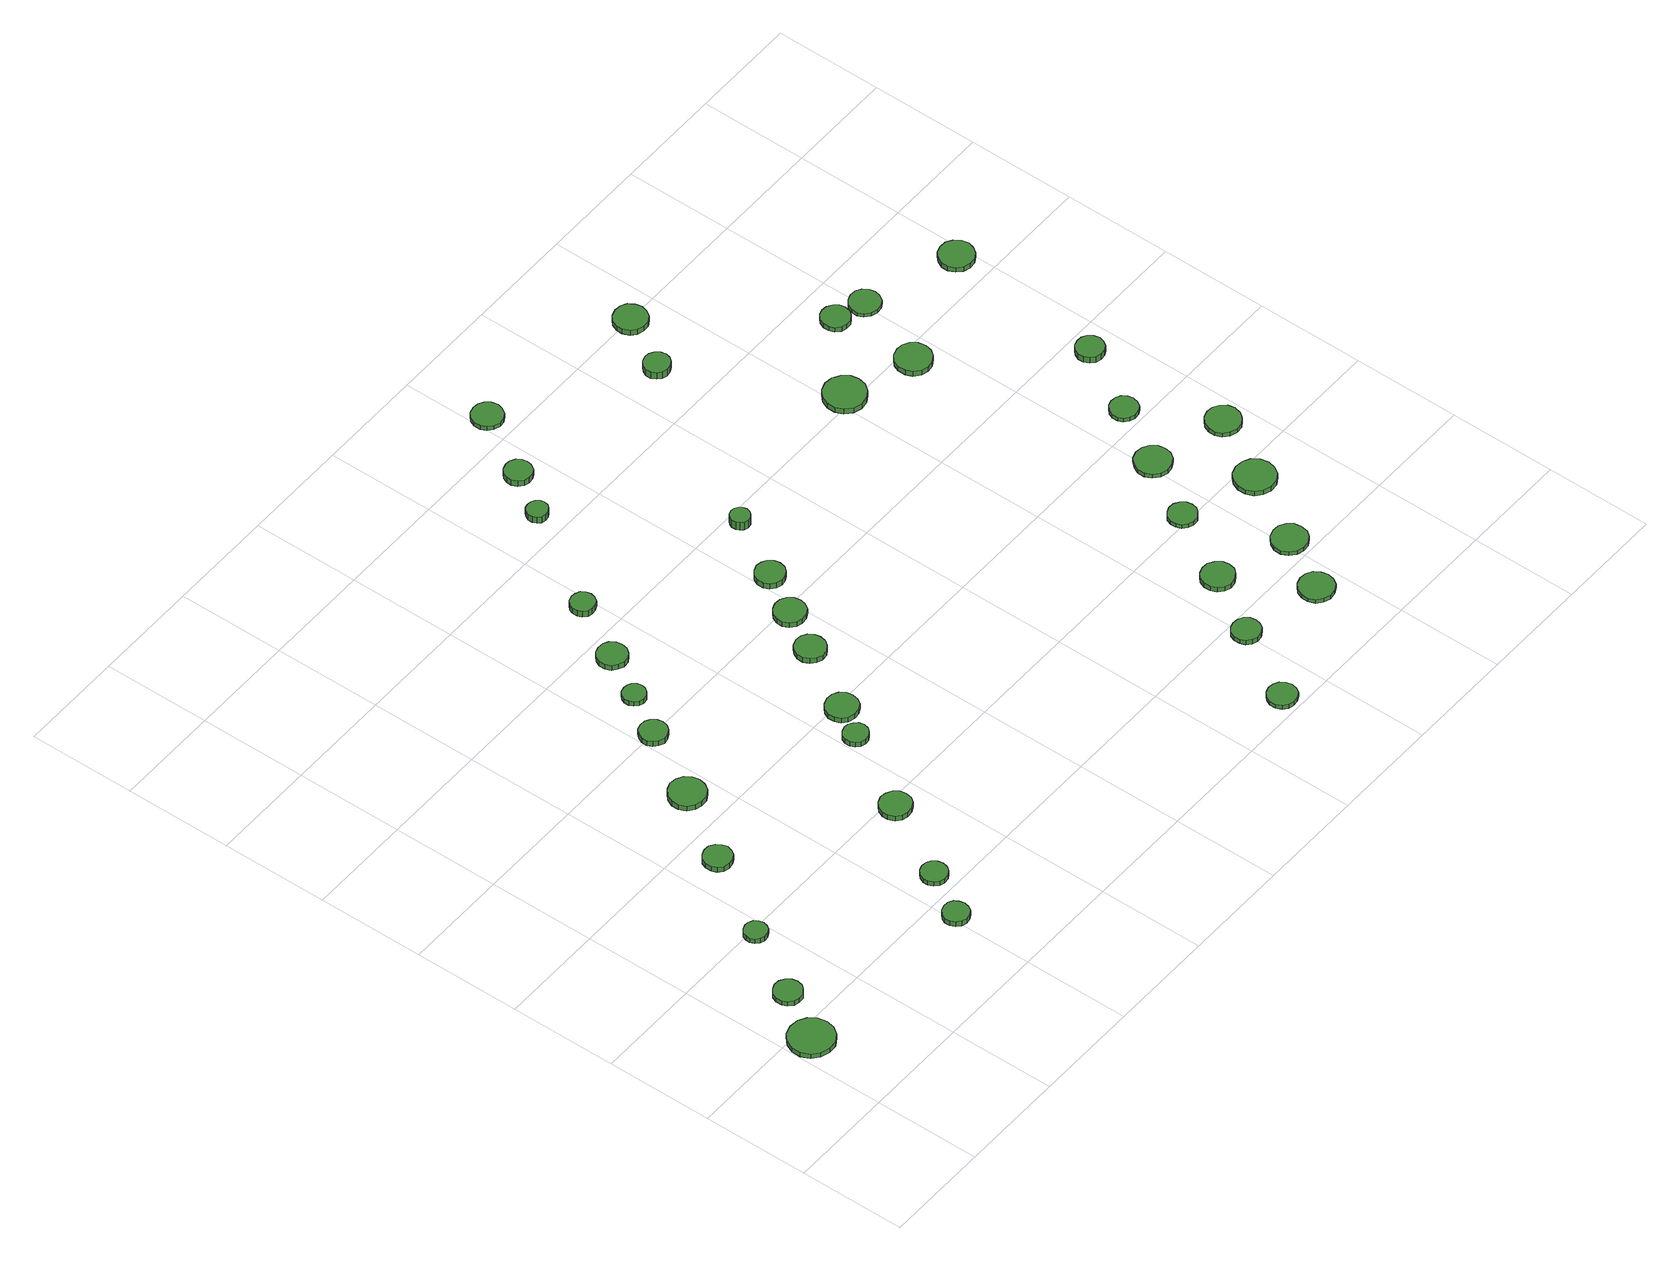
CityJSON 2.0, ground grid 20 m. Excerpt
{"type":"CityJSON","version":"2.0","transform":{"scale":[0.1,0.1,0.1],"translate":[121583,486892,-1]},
"CityObjects":{
"tree1":{"type":"SolitaryVegetationObject","attributes":{"function":"something"},"geometry":[{"type":"MultiSurface","lod":"1","boundaries":[[[0,1,2,3,4,5,6,7,8,9,10,11,12,13,14]],[[15,16,17,18,19,20,21,22,23,24,25,26,27,28,29]],[[0,29,28,1]],[[1,28,27,2]],[[2,27,26,3]],[[3,26,25,4]],[[4,25,24,5]],[[5,24,23,6]],[[6,23,22,7]],[[7,22,21,8]],[[8,21,20,9]],[[9,20,19,10]],[[10,19,18,11]],[[11,18,17,12]],[[12,17,16,13]],[[13,16,15,14]],[[14,15,29,0]]]}]},
"tree2":{"type":"SolitaryVegetationObject","attributes":{"function":"something"},"geometry":[{"type":"MultiSurface","lod":"1","boundaries":[[[30,31,32,33,34,35,36,37,38,39,40,41,42,43,44]],[[45,46,47,48,49,50,51,52,53,54,55,56,57,58,59]],[[30,59,58,31]],[[31,58,57,32]],[[32,57,56,33]],[[33,56,55,34]],[[34,55,54,35]],[[35,54,53,36]],[[36,53,52,37]],[[37,52,51,38]],[[38,51,50,39]],[[39,50,49,40]],[[40,49,48,41]],[[41,48,47,42]],[[42,47,46,43]],[[43,46,45,44]],[[44,45,59,30]]]}]},
"tree3":{"type":"SolitaryVegetationObject","attributes":{"function":"something"},"geometry":[{"type":"MultiSurface","lod":"1","boundaries":[[[60,61,62,63,64,65,66,67,68,69,70,71,72,73,74]],[[75,76,77,78,79,80,81,82,83,84,85,86,87,88,89]],[[60,89,88,61]],[[61,88,87,62]],[[62,87,86,63]],[[63,86,85,64]],[[64,85,84,65]],[[65,84,83,66]],[[66,83,82,67]],[[67,82,81,68]],[[68,81,80,69]],[[69,80,79,70]],[[70,79,78,71]],[[71,78,77,72]],[[72,77,76,73]],[[73,76,75,74]],[[74,75,89,60]]]}]},
"tree4":{"type":"SolitaryVegetationObject","attributes":{"function":"something"},"geometry":[{"type":"MultiSurface","lod":"1","boundaries":[[[90,91,92,93,94,95,96,97,98,99,100,101,102,103,104]],[[105,106,107,108,109,110,111,112,113,114,115,116,117,118,119]],[[90,119,118,91]],[[91,118,117,92]],[[92,117,116,93]],[[93,116,115,94]],[[94,115,114,95]],[[95,114,113,96]],[[96,113,112,97]],[[97,112,111,98]],[[98,111,110,99]],[[99,110,109,100]],[[100,109,108,101]],[[101,108,107,102]],[[102,107,106,103]],[[103,106,105,104]],[[104,105,119,90]]]}]},
"tree5":{"type":"SolitaryVegetationObject","attributes":{"function":"something"},"geometry":[{"type":"MultiSurface","lod":"1","boundaries":[[[120,121,122,123,124,125,126,127,128,129,130,131,132,133,134]],[[135,136,137,138,139,140,141,142,143,144,145,146,147,148,149]],[[120,149,148,121]],[[121,148,147,122]],[[122,147,146,123]],[[123,146,145,124]],[[124,145,144,125]],[[125,144,143,126]],[[126,143,142,127]],[[127,142,141,128]],[[128,141,140,129]],[[129,140,139,130]],[[130,139,138,131]],[[131,138,137,132]],[[132,137,136,133]],[[133,136,135,134]],[[134,135,149,120]]]}]},
"tree6":{"type":"SolitaryVegetationObject","attributes":{"function":"something"},"geometry":[{"type":"MultiSurface","lod":"1","boundaries":[[[150,151,152,153,154,155,156,157,158,159,160,161,162,163,164]],[[165,166,167,168,169,170,171,172,173,174,175,176,177,178,179]],[[150,179,178,151]],[[151,178,177,152]],[[152,177,176,153]],[[153,176,175,154]],[[154,175,174,155]],[[155,174,173,156]],[[156,173,172,157]],[[157,172,171,158]],[[158,171,170,159]],[[159,170,169,160]],[[160,169,168,161]],[[161,168,167,162]],[[162,167,166,163]],[[163,166,165,164]],[[164,165,179,150]]]}]},
"tree7":{"type":"SolitaryVegetationObject","attributes":{"function":"something"},"geometry":[{"type":"MultiSurface","lod":"1","boundaries":[[[180,181,182,183,184,185,186,187,188,189,190,191,192,193,194]],[[195,196,197,198,199,200,201,202,203,204,205,206,207,208,209]],[[180,209,208,181]],[[181,208,207,182]],[[182,207,206,183]],[[183,206,205,184]],[[184,205,204,185]],[[185,204,203,186]],[[186,203,202,187]],[[187,202,201,188]],[[188,201,200,189]],[[189,200,199,190]],[[190,199,198,191]],[[191,198,197,192]],[[192,197,196,193]],[[193,196,195,194]],[[194,195,209,180]]]}]},
"tree8":{"type":"SolitaryVegetationObject","attributes":{"function":"something"},"geometry":[{"type":"MultiSurface","lod":"1","boundaries":[[[210,211,212,213,214,215,216,217,218,219,220,221,222,223,224]],[[225,226,227,228,229,230,231,232,233,234,235,236,237,238,239]],[[210,239,238,211]],[[211,238,237,212]],[[212,237,236,213]],[[213,236,235,214]],[[214,235,234,215]],[[215,234,233,216]],[[216,233,232,217]],[[217,232,231,218]],[[218,231,230,219]],[[219,230,229,220]],[[220,229,228,221]],[[221,228,227,222]],[[222,227,226,223]],[[223,226,225,224]],[[224,225,239,210]]]}]},
"tree9":{"type":"SolitaryVegetationObject","attributes":{"function":"something"},"geometry":[{"type":"MultiSurface","lod":"1","boundaries":[[[240,241,242,243,244,245,246,247,248,249,250,251,252,253,254]],[[255,256,257,258,259,260,261,262,263,264,265,266,267,268,269]],[[240,269,268,241]],[[241,268,267,242]],[[242,267,266,243]],[[243,266,265,244]],[[244,265,264,245]],[[245,264,263,246]],[[246,263,262,247]],[[247,262,261,248]],[[248,261,260,249]],[[249,260,259,250]],[[250,259,258,251]],[[251,258,257,252]],[[252,257,256,253]],[[253,256,255,254]],[[254,255,269,240]]]}]},
"tree10":{"type":"SolitaryVegetationObject","attributes":{"function":"something"},"geometry":[{"type":"MultiSurface","lod":"1","boundaries":[[[270,271,272,273,274,275,276,277,278,279,280,281,282,283,284]],[[285,286,287,288,289,290,291,292,293,294,295,296,297,298,299]],[[270,299,298,271]],[[271,298,297,272]],[[272,297,296,273]],[[273,296,295,274]],[[274,295,294,275]],[[275,294,293,276]],[[276,293,292,277]],[[277,292,291,278]],[[278,291,290,279]],[[279,290,289,280]],[[280,289,288,281]],[[281,288,287,282]],[[282,287,286,283]],[[283,286,285,284]],[[284,285,299,270]]]}]},
"tree11":{"type":"SolitaryVegetationObject","attributes":{"function":"something"},"geometry":[{"type":"MultiSurface","lod":"1","boundaries":[[[300,301,302,303,304,305,306,307,308,309,310,311,312,313,314]],[[315,316,317,318,319,320,321,322,323,324,325,326,327,328,329]],[[300,329,328,301]],[[301,328,327,302]],[[302,327,326,303]],[[303,326,325,304]],[[304,325,324,305]],[[305,324,323,306]],[[306,323,322,307]],[[307,322,321,308]],[[308,321,320,309]],[[309,320,319,310]],[[310,319,318,311]],[[311,318,317,312]],[[312,317,316,313]],[[313,316,315,314]],[[314,315,329,300]]]}]},
"tree12":{"type":"SolitaryVegetationObject","attributes":{"function":"something"},"geometry":[{"type":"MultiSurface","lod":"1","boundaries":[[[330,331,332,333,334,335,336,337,338,339,340,341,342,343,344]],[[345,346,347,348,349,350,351,352,353,354,355,356,357,358,359]],[[330,359,358,331]],[[331,358,357,332]],[[332,357,356,333]],[[333,356,355,334]],[[334,355,354,335]],[[335,354,353,336]],[[336,353,352,337]],[[337,352,351,338]],[[338,351,350,339]],[[339,350,349,340]],[[340,349,348,341]],[[341,348,347,342]],[[342,347,346,343]],[[343,346,345,344]],[[344,345,359,330]]]}]},
"tree13":{"type":"SolitaryVegetationObject","attributes":{"function":"something"},"geometry":[{"type":"MultiSurface","lod":"1","boundaries":[[[360,361,362,363,364,365,366,367,368,369,370,371,372,373,374]],[[375,376,377,378,379,380,381,382,383,384,385,386,387,388,389]],[[360,389,388,361]],[[361,388,387,362]],[[362,387,386,363]],[[363,386,385,364]],[[364,385,384,365]],[[365,384,383,366]],[[366,383,382,367]],[[367,382,381,368]],[[368,381,380,369]],[[369,380,379,370]],[[370,379,378,371]],[[371,378,377,372]],[[372,377,376,373]],[[373,376,375,374]],[[374,375,389,360]]]}]},
"tree14":{"type":"SolitaryVegetationObject","attributes":{"function":"something"},"geometry":[{"type":"MultiSurface","lod":"1","boundaries":[[[390,391,392,393,394,395,396,397,398,399,400,401,402,403,404]],[[405,406,407,408,409,410,411,412,413,414,415,416,417,418,419]],[[390,419,418,391]],[[391,418,417,392]],[[392,417,416,393]],[[393,416,415,394]],[[394,415,414,395]],[[395,414,413,396]],[[396,413,412,397]],[[397,412,411,398]],[[398,411,410,399]],[[399,410,409,400]],[[400,409,408,401]],[[401,408,407,402]],[[402,407,406,403]],[[403,406,405,404]],[[404,405,419,390]]]}]},
"tree15":{"type":"SolitaryVegetationObject","attributes":{"function":"something"},"geometry":[{"type":"MultiSurface","lod":"1","boundaries":[[[420,421,422,423,424,425,426,427,428,429,430,431,432,433,434]],[[435,436,437,438,439,440,441,442,443,444,445,446,447,448,449]],[[420,449,448,421]],[[421,448,447,422]],[[422,447,446,423]],[[423,446,445,424]],[[424,445,444,425]],[[425,444,443,426]],[[426,443,442,427]],[[427,442,441,428]],[[428,441,440,429]],[[429,440,439,430]],[[430,439,438,431]],[[431,438,437,432]],[[432,437,436,433]],[[433,436,435,434]],[[434,435,449,420]]]}]},
"tree16":{"type":"SolitaryVegetationObject","attributes":{"function":"something"},"geometry":[{"type":"MultiSurface","lod":"1","boundaries":[[[450,451,452,453,454,455,456,457,458,459,460,461,462,463,464]],[[465,466,467,468,469,470,471,472,473,474,475,476,477,478,479]],[[450,479,478,451]],[[451,478,477,452]],[[452,477,476,453]],[[453,476,475,454]],[[454,475,474,455]],[[455,474,473,456]],[[456,473,472,457]],[[457,472,471,458]],[[458,471,470,459]],[[459,470,469,460]],[[460,469,468,461]],[[461,468,467,462]],[[462,467,466,463]],[[463,466,465,464]],[[464,465,479,450]]]}]},
"tree17":{"type":"SolitaryVegetationObject","attributes":{"function":"something"},"geometry":[{"type":"MultiSurface","lod":"1","boundaries":[[[480,481,482,483,484,485,486,487,488,489,490,491,492,493,494]],[[495,496,497,498,499,500,501,502,503,504,505,506,507,508,509]],[[480,509,508,481]],[[481,508,507,482]],[[482,507,506,483]],[[483,506,505,484]],[[484,505,504,485]],[[485,504,503,486]],[[486,503,502,487]],[[487,502,501,488]],[[488,501,500,489]],[[489,500,499,490]],[[490,499,498,491]],[[491,498,497,492]],[[492,497,496,493]],[[493,496,495,494]],[[494,495,509,480]]]}]},
"tree18":{"type":"SolitaryVegetationObject","attributes":{"function":"something"},"geometry":[{"type":"MultiSurface","lod":"1","boundaries":[[[510,511,512,513,514,515,516,517,518,519,520,521,522,523,524]],[[525,526,527,528,529,530,531,532,533,534,535,536,537,538,539]],[[510,539,538,511]],[[511,538,537,512]],[[512,537,536,513]],[[513,536,535,514]],[[514,535,534,515]],[[515,534,533,516]],[[516,533,532,517]],[[517,532,531,518]],[[518,531,530,519]],[[519,530,529,520]],[[520,529,528,521]],[[521,528,527,522]],[[522,527,526,523]],[[523,526,525,524]],[[524,525,539,510]]]}]},
"tree19":{"type":"SolitaryVegetationObject","attributes":{"function":"something"},"geometry":[{"type":"MultiSurface","lod":"1","boundaries":[[[540,541,542,543,544,545,546,547,548,549,550,551,552,553,554]],[[555,556,557,558,559,560,561,562,563,564,565,566,567,568,569]],[[540,569,568,541]],[[541,568,567,542]],[[542,567,566,543]],[[543,566,565,544]],[[544,565,564,545]],[[545,564,563,546]],[[546,563,562,547]],[[547,562,561,548]],[[548,561,560,549]],[[549,560,559,550]],[[550,559,558,551]],[[551,558,557,552]],[[552,557,556,553]],[[553,556,555,554]],[[554,555,569,540]]]}]},
"tree20":{"type":"SolitaryVegetationObject","attributes":{"function":"something"},"geometry":[{"type":"MultiSurface","lod":"1","boundaries":[[[570,571,572,573,574,575,576,577,578,579,580,581,582,583,584]],[[585,586,587,588,589,590,591,592,593,594,595,596,597,598,599]],[[570,599,598,571]],[[571,598,597,572]],[[572,597,596,573]],[[573,596,595,574]],[[574,595,594,575]],[[575,594,593,576]],[[576,593,592,577]],[[577,592,591,578]],[[578,591,590,579]],[[579,590,589,580]],[[580,589,588,581]],[[581,588,587,582]],[[582,587,586,583]],[[583,586,585,584]],[[584,585,599,570]]]}]},
"tree21":{"type":"SolitaryVegetationObject","attributes":{"function":"something"},"geometry":[{"type":"MultiSurface","lod":"1","boundaries":[[[600,601,602,603,604,605,606,607,608,609,610,611,612,613,614]],[[615,616,617,618,619,620,621,622,623,624,625,626,627,628,629]],[[600,629,628,601]],[[601,628,627,602]],[[602,627,626,603]],[[603,626,625,604]],[[604,625,624,605]],[[605,624,623,606]],[[606,623,622,607]],[[607,622,621,608]],[[608,621,620,609]],[[609,620,619,610]],[[610,619,618,611]],[[611,618,617,612]],[[612,617,616,613]],[[613,616,615,614]],[[614,615,629,600]]]}]},
"tree22":{"type":"SolitaryVegetationObject","attributes":{"function":"something"},"geometry":[{"type":"MultiSurface","lod":"1","boundaries":[[[630,631,632,633,634,635,636,637,638,639,640,641,642,643,644]],[[645,646,647,648,649,650,651,652,653,654,655,656,657,658,659]],[[630,659,658,631]],[[631,658,657,632]],[[632,657,656,633]],[[633,656,655,634]],[[634,655,654,635]],[[635,654,653,636]],[[636,653,652,637]],[[637,652,651,638]],[[638,651,650,639]],[[639,650,649,640]],[[640,649,648,641]],[[641,648,647,642]],[[642,647,646,643]],[[643,646,645,644]],[[644,645,659,630]]]}]},
"tree23":{"type":"SolitaryVegetationObject","attributes":{"function":"something"},"geometry":[{"type":"MultiSurface","lod":"1","boundaries":[[[660,661,662,663,664,665,666,667,668,669,670,671,672,673,674]],[[675,676,677,678,679,680,681,682,683,684,685,686,687,688,689]],[[660,689,688,661]],[[661,688,687,662]],[[662,687,686,663]],[[663,686,685,664]],[[664,685,684,665]],[[665,684,683,666]],[[666,683,682,667]],[[667,682,681,668]],[[668,681,680,669]],[[669,680,679,670]],[[670,679,678,671]],[[671,678,677,672]],[[672,677,676,673]],[[673,676,675,674]],[[674,675,689,660]]]}]},
"tree24":{"type":"SolitaryVegetationObject","attributes":{"function":"something"},"geometry":[{"type":"MultiSurface","lod":"1","boundaries":[[[690,691,692,693,694,695,696,697,698,699,700,701,702,703,704]],[[705,706,707,708,709,710,711,712,713,714,715,716,717,718,719]],[[690,719,718,691]],[[691,718,717,692]],[[692,717,716,693]],[[693,716,715,694]],[[694,715,714,695]],[[695,714,713,696]],[[696,713,712,697]],[[697,712,711,698]],[[698,711,710,699]],[[699,710,709,700]],[[700,709,708,701]],[[701,708,707,702]],[[702,707,706,703]],[[703,706,705,704]],[[704,705,719,690]]]}]},
"tree25":{"type":"SolitaryVegetationObject","attributes":{"function":"something"},"geometry":[{"type":"MultiSurface","lod":"1","boundaries":[[[720,721,722,723,724,725,726,727,728,729,730,731,732,733,734]],[[735,736,737,738,739,740,741,742,743,744,745,746,747,748,749]],[[720,749,748,721]],[[721,748,747,722]],[[722,747,746,723]],[[723,746,745,724]],[[724,745,744,725]],[[725,744,743,726]],[[726,743,742,727]],[[727,742,741,728]],[[728,741,740,729]],[[729,740,739,730]],[[730,739,738,731]],[[731,738,737,732]],[[732,737,736,733]],[[733,736,735,734]],[[734,735,749,720]]]}]},
"tree26":{"type":"SolitaryVegetationObject","attributes":{"function":"something"},"geometry":[{"type":"MultiSurface","lod":"1","boundaries":[[[750,751,752,753,754,755,756,757,758,759,760,761,762,763,764]],[[765,766,767,768,769,770,771,772,773,774,775,776,777,778,779]],[[750,779,778,751]],[[751,778,777,752]],[[752,777,776,753]],[[753,776,775,754]],[[754,775,774,755]],[[755,774,773,756]],[[756,773,772,757]],[[757,772,771,758]],[[758,771,770,759]],[[759,770,769,760]],[[760,769,768,761]],[[761,768,767,762]],[[762,767,766,763]],[[763,766,765,764]],[[764,765,779,750]]]}]},
"tree27":{"type":"SolitaryVegetationObject","attributes":{"function":"something"},"geometry":[{"type":"MultiSurface","lod":"1","boundaries":[[[780,781,782,783,784,785,786,787,788,789,790,791,792,793,794]],[[795,796,797,798,799,800,801,802,803,804,805,806,807,808,809]],[[780,809,808,781]],[[781,808,807,782]],[[782,807,806,783]],[[783,806,805,784]],[[784,805,804,785]],[[785,804,803,786]],[[786,803,802,787]],[[787,802,801,788]],[[788,801,800,789]],[[789,800,799,790]],[[790,799,798,791]],[[791,798,797,792]],[[792,797,796,793]],[[793,796,795,794]],[[794,795,809,780]]]}]},
"tree28":{"type":"SolitaryVegetationObject","attributes":{"function":"something"},"geometry":[{"type":"MultiSurface","lod":"1","boundaries":[[[810,811,812,813,814,815,816,817,818,819,820,821,822,823,824]],[[825,826,827,828,829,830,831,832,833,834,835,836,837,838,839]],[[810,839,838,811]],[[811,838,837,812]],[[812,837,836,813]],[[813,836,835,814]],[[814,835,834,815]],[[815,834,833,816]],[[816,833,832,817]],[[817,832,831,818]],[[818,831,830,819]],[[819,830,829,820]],[[820,829,828,821]],[[821,828,827,822]],[[822,827,826,823]],[[823,826,825,824]],[[824,825,839,810]]]}]},
"tree29":{"type":"SolitaryVegetationObject","attributes":{"function":"something"},"geometry":[{"type":"MultiSurface","lod":"1","boundaries":[[[840,841,842,843,844,845,846,847,848,849,850,851,852,853,854]],[[855,856,857,858,859,860,861,862,863,864,865,866,867,868,869]],[[840,869,868,841]],[[841,868,867,842]],[[842,867,866,843]],[[843,866,865,844]],[[844,865,864,845]],[[845,864,863,846]],[[846,863,862,847]],[[847,862,861,848]],[[848,861,860,849]],[[849,860,859,850]],[[850,859,858,851]],[[851,858,857,852]],[[852,857,856,853]],[[853,856,855,854]],[[854,855,869,840]]]}]},
"tree30":{"type":"SolitaryVegetationObject","attributes":{"function":"something"},"geometry":[{"type":"MultiSurface","lod":"1","boundaries":[[[870,871,872,873,874,875,876,877,878,879,880,881,882,883,884]],[[885,886,887,888,889,890,891,892,893,894,895,896,897,898,899]],[[870,899,898,871]],[[871,898,897,872]],[[872,897,896,873]],[[873,896,895,874]],[[874,895,894,875]],[[875,894,893,876]],[[876,893,892,877]],[[877,892,891,878]],[[878,891,890,879]],[[879,890,889,880]],[[880,889,888,881]],[[881,888,887,882]],[[882,887,886,883]],[[883,886,885,884]],[[884,885,899,870]]]}]},
"tree31":{"type":"SolitaryVegetationObject","attributes":{"function":"something"},"geometry":[{"type":"MultiSurface","lod":"1","boundaries":[[[900,901,902,903,904,905,906,907,908,909,910,911,912,913,914]],[[915,916,917,918,919,920,921,922,923,924,925,926,927,928,929]],[[900,929,928,901]],[[901,928,927,902]],[[902,927,926,903]],[[903,926,925,904]],[[904,925,924,905]],[[905,924,923,906]],[[906,923,922,907]],[[907,922,921,908]],[[908,921,920,909]],[[909,920,919,910]],[[910,919,918,911]],[[911,918,917,912]],[[912,917,916,913]],[[913,916,915,914]],[[914,915,929,900]]]}]},
"tree32":{"type":"SolitaryVegetationObject","attributes":{"function":"something"},"geometry":[{"type":"MultiSurface","lod":"1","boundaries":[[[930,931,932,933,934,935,936,937,938,939,940,941,942,943,944]],[[945,946,947,948,949,950,951,952,953,954,955,956,957,958,959]],[[930,959,958,931]],[[931,958,957,932]],[[932,957,956,933]],[[933,956,955,934]],[[934,955,954,935]],[[935,954,953,936]],[[936,953,952,937]],[[937,952,951,938]],[[938,951,950,939]],[[939,950,949,940]],[[940,949,948,941]],[[941,948,947,942]],[[942,947,946,943]],[[943,946,945,944]],[[944,945,959,930]]]}]},
"tree33":{"type":"SolitaryVegetationObject","attributes":{"function":"something"},"geometry":[{"type":"MultiSurface","lod":"1","boundaries":[[[960,961,962,963,964,965,966,967,968,969,970,971,972,973,974]],[[975,976,977,978,979,980,981,982,983,984,985,986,987,988,989]],[[960,989,988,961]],[[961,988,987,962]],[[962,987,986,963]],[[963,986,985,964]],[[964,985,984,965]],[[965,984,983,966]],[[966,983,982,967]],[[967,982,981,968]],[[968,981,980,969]],[[969,980,979,970]],[[970,979,978,971]],[[971,978,977,972]],[[972,977,976,973]],[[973,976,975,974]],[[974,975,989,960]]]}]},
"tree34":{"type":"SolitaryVegetationObject","attributes":{"function":"something"},"geometry":[{"type":"MultiSurface","lod":"1","boundaries":[[[990,991,992,993,994,995,996,997,998,999,1000,1001,1002,1003,1004]],[[1005,1006,1007,1008,1009,1010,1011,1012,1013,1014,1015,1016,1017,1018,1019]],[[990,1019,1018,991]],[[991,1018,1017,992]],[[992,1017,1016,993]],[[993,1016,1015,994]],[[994,1015,1014,995]],[[995,1014,1013,996]],[[996,1013,1012,997]],[[997,1012,1011,998]],[[998,1011,1010,999]],[[999,1010,1009,1000]],[[1000,1009,1008,1001]],[[1001,1008,1007,1002]],[[1002,1007,1006,1003]],[[1003,1006,1005,1004]],[[1004,1005,1019,990]]]}]},
"tree35":{"type":"SolitaryVegetationObject","attributes":{"function":"something"},"geometry":[{"type":"MultiSurface","lod":"1","boundaries":[[[1020,1021,1022,1023,1024,1025,1026,1027,1028,1029,1030,1031,1032,1033,1034]],[[1035,1036,1037,1038,1039,1040,1041,1042,1043,1044,1045,1046,1047,1048,1049]],[[1020,1049,1048,1021]],[[1021,1048,1047,1022]],[[1022,1047,1046,1023]],[[1023,1046,1045,1024]],[[1024,1045,1044,1025]],[[1025,1044,1043,1026]],[[1026,1043,1042,1027]],[[1027,1042,1041,1028]],[[1028,1041,1040,1029]],[[1029,1040,1039,1030]],[[1030,1039,1038,1031]],[[1031,1038,1037,1032]],[[1032,1037,1036,1033]],[[1033,1036,1035,1034]],[[1034,1035,1049,1020]]]}]},
"tree36":{"type":"SolitaryVegetationObject","attributes":{"function":"something"},"geometry":[{"type":"MultiSurface","lod":"1","boundaries":[[[1050,1051,1052,1053,1054,1055,1056,1057,1058,1059,1060,1061,1062,1063,1064]],[[1065,1066,1067,1068,1069,1070,1071,1072,1073,1074,1075,1076,1077,1078,1079]],[[1050,1079,1078,1051]],[[1051,1078,1077,1052]],[[1052,1077,1076,1053]],[[1053,1076,1075,1054]],[[1054,1075,1074,1055]],[[1055,1074,1073,1056]],[[1056,1073,1072,1057]],[[1057,1072,1071,1058]],[[1058,1071,1070,1059]],[[1059,1070,1069,1060]],[[1060,1069,1068,1061]],[[1061,1068,1067,1062]],[[1062,1067,1066,1063]],[[1063,1066,1065,1064]],[[1064,1065,1079,1050]]]}]},
"tree37":{"type":"SolitaryVegetationObject","attributes":{"function":"something"},"geometry":[{"type":"MultiSurface","lod":"1","boundaries":[[[1080,1081,1082,1083,1084,1085,1086,1087,1088,1089,1090,1091,1092,1093,1094]],[[1095,1096,1097,1098,1099,1100,1101,1102,1103,1104,1105,1106,1107,1108,1109]],[[1080,1109,1108,1081]],[[1081,1108,1107,1082]],[[1082,1107,1106,1083]],[[1083,1106,1105,1084]],[[1084,1105,1104,1085]],[[1085,1104,1103,1086]],[[1086,1103,1102,1087]],[[1087,1102,1101,1088]],[[1088,1101,1100,1089]],[[1089,1100,1099,1090]],[[1090,1099,1098,1091]],[[1091,1098,1097,1092]],[[1092,1097,1096,1093]],[[1093,1096,1095,1094]],[[1094,1095,1109,1080]]]}]},
"tree38":{"type":"SolitaryVegetationObject","attributes":{"function":"something"},"geometry":[{"type":"MultiSurface","lod":"1","boundaries":[[[1110,1111,1112,1113,1114,1115,1116,1117,1118,1119,1120,1121,1122,1123,1124]],[[1125,1126,1127,1128,1129,1130,1131,1132,1133,1134,1135,1136,1137,1138,1139]],[[1110,1139,1138,1111]],[[1111,1138,1137,1112]],[[1112,1137,1136,1113]],[[1113,1136,1135,1114]],[[1114,1135,1134,1115]],[[1115,1134,1133,1116]],[[1116,1133,1132,1117]],[[1117,1132,1131,1118]],[[1118,1131,1130,1119]],[[1119,1130,1129,1120]],[[1120,1129,1128,1121]],[[1121,1128,1127,1122]],[[1122,1127,1126,1123]],[[1123,1126,1125,1124]],[[1124,1125,1139,1110]]]}]},
"tree39":{"type":"SolitaryVegetationObject","attributes":{"function":"something"},"geometry":[{"type":"MultiSurface","lod":"1","boundaries":[[[1140,1141,1142,1143,1144,1145,1146,1147,1148,1149,1150,1151,1152,1153,1154]],[[1155,1156,1157,1158,1159,1160,1161,1162,1163,1164,1165,1166,1167,1168,1169]],[[1140,1169,1168,1141]],[[1141,1168,1167,1142]],[[1142,1167,1166,1143]],[[1143,1166,1165,1144]],[[1144,1165,1164,1145]],[[1145,1164,1163,1146]],[[1146,1163,1162,1147]],[[1147,1162,1161,1148]],[[1148,1161,1160,1149]],[[1149,1160,1159,1150]],[[1150,1159,1158,1151]],[[1151,1158,1157,1152]],[[1152,1157,1156,1153]],[[1153,1156,1155,1154]],[[1154,1155,1169,1140]]]}]}
},
"vertices":[
[85,173,16],[82,190,16],[72,203,16],[57,212,16],[40,214,16],[23,209,16],[10,197,16],[3,181,16],[3,164,16],[10,148,16],[23,137,16],[40,132,16],[57,133,16],[72,142,16],[82,156,16],[82,156,6],[72,142,6],[57,133,6],[40,132,6],[23,137,6],[10,148,6],[3,164,6],[3,181,6],[10,197,6],[23,209,6],[40,214,6],[57,212,6],[72,203,6],[82,190,6],[85,173,6],
[127,266,16],[125,276,16],[118,285,16],[109,291,16],[98,292,16],[88,288,16],[80,281,16],[76,271,16],[76,260,16],[80,251,16],[88,243,16],[98,240,16],[109,241,16],[118,247,16],[125,255,16],[125,255,6],[118,247,6],[109,241,6],[98,240,6],[88,243,6],[80,251,6],[76,260,6],[76,271,6],[80,281,6],[88,288,6],[98,292,6],[109,291,6],[118,285,6],[125,276,6],[127,266,6],
[197,391,16],[195,400,16],[190,407,16],[182,411,16],[173,412,16],[165,409,16],[158,403,16],[155,395,16],[155,387,16],[158,379,16],[165,373,16],[173,370,16],[182,371,16],[190,375,16],[195,382,16],[195,382,6],[190,375,6],[182,371,6],[173,370,6],[165,373,6],[158,379,6],[155,387,6],[155,395,6],[158,403,6],[165,409,6],[173,412,6],[182,411,6],[190,407,6],[195,400,6],[197,391,6],
[295,542,17],[292,552,17],[286,561,17],[277,567,17],[266,568,17],[255,564,17],[247,557,17],[243,547,17],[243,536,17],[247,526,17],[255,519,17],[266,516,17],[277,517,17],[286,522,17],[292,531,17],[292,531,6],[286,522,6],[277,517,6],[266,516,6],[255,519,6],[247,526,6],[243,536,6],[243,547,6],[247,557,6],[255,564,6],[266,568,6],[277,567,6],[286,561,6],[292,552,6],[295,542,6],
[433,156,17],[431,166,17],[426,174,17],[417,179,17],[407,180,17],[398,177,17],[390,170,17],[386,161,17],[386,151,17],[390,142,17],[398,135,17],[407,132,17],[417,133,17],[426,138,17],[431,146,17],[431,146,6],[426,138,6],[417,133,6],[407,132,6],[398,135,6],[390,142,6],[386,151,6],[386,161,6],[390,170,6],[398,177,6],[407,180,6],[417,179,6],[426,174,6],[431,166,6],[433,156,6],
[483,240,16],[481,250,16],[475,258,16],[467,263,16],[457,264,16],[447,261,16],[440,254,16],[436,245,16],[436,235,16],[440,226,16],[447,219,16],[457,216,16],[467,217,16],[475,222,16],[481,230,16],[481,230,6],[475,222,6],[467,217,6],[457,216,6],[447,219,6],[440,226,6],[436,235,6],[436,245,6],[440,254,6],[447,261,6],[457,264,6],[467,263,6],[475,258,6],[481,250,6],[483,240,6],
[386,670,17],[383,684,17],[375,695,17],[363,702,17],[349,704,17],[336,699,17],[325,690,17],[319,677,17],[319,663,17],[325,650,17],[336,641,17],[349,637,17],[363,638,17],[375,645,17],[383,657,17],[383,657,6],[375,645,6],[363,638,6],[349,637,6],[336,641,6],[325,650,6],[319,663,6],[319,677,6],[325,690,6],[336,699,6],[349,704,6],[363,702,6],[375,695,6],[383,684,6],[386,670,6],
[569,383,17],[567,395,17],[560,404,17],[549,410,17],[537,412,17],[526,408,17],[517,400,17],[512,389,17],[512,377,17],[517,366,17],[526,358,17],[537,355,17],[549,356,17],[560,362,17],[567,371,17],[567,371,6],[560,362,6],[549,356,6],[537,355,6],[526,358,6],[517,366,6],[512,377,6],[512,389,6],[517,400,6],[526,408,6],[537,412,6],[549,410,6],[560,404,6],[567,395,6],[569,383,6],
[452,798,17],[449,808,17],[443,817,17],[434,822,17],[423,823,17],[413,820,17],[406,813,17],[401,803,17],[401,792,17],[406,783,17],[413,776,17],[423,772,17],[434,774,17],[443,779,17],[449,787,17],[449,787,6],[443,779,6],[434,774,6],[423,772,6],[413,776,6],[406,783,6],[401,792,6],[401,803,6],[406,813,6],[413,820,6],[423,823,6],[434,822,6],[443,817,6],[449,808,6],[452,798,6],
[496,875,16],[494,884,16],[489,891,16],[482,895,16],[473,896,16],[464,894,16],[458,888,16],[454,880,16],[454,871,16],[458,863,16],[464,857,16],[473,854,16],[482,855,16],[489,860,16],[494,867,16],[494,867,6],[489,860,6],[482,855,6],[473,854,6],[464,857,6],[458,863,6],[454,871,6],[454,880,6],[458,888,6],[464,894,6],[473,896,6],[482,895,6],[489,891,6],[494,884,6],[496,875,6],
[649,533,17],[647,542,17],[641,549,17],[633,554,17],[624,555,17],[615,552,17],[608,546,17],[604,537,17],[604,528,17],[608,519,17],[615,513,17],[624,510,17],[633,511,17],[641,516,17],[647,523,17],[647,523,6],[641,516,6],[633,511,6],[624,510,6],[615,513,6],[608,519,6],[604,528,6],[604,537,6],[608,546,6],[615,552,6],[624,555,6],[633,554,6],[641,549,6],[647,542,6],[649,533,6],
[548,957,17],[546,968,17],[539,978,17],[530,983,17],[518,984,17],[508,981,17],[499,973,17],[494,963,17],[494,952,17],[499,941,17],[508,934,17],[518,930,17],[530,931,17],[539,937,17],[546,946,17],[546,946,6],[539,937,6],[530,931,6],[518,930,6],[508,934,6],[499,941,6],[494,952,6],[494,963,6],[499,973,6],[508,981,6],[518,984,6],[530,983,6],[539,978,6],[546,968,6],[548,957,6],
[690,588,17],[688,600,17],[681,610,17],[670,616,17],[658,617,17],[646,613,17],[637,605,17],[632,594,17],[632,582,17],[637,571,17],[646,563,17],[658,559,17],[670,560,17],[681,566,17],[688,576,17],[688,576,6],[681,566,6],[670,560,6],[658,559,6],[646,563,6],[637,571,6],[632,582,6],[632,594,6],[637,605,6],[646,613,6],[658,617,6],[670,616,6],[681,610,6],[688,600,6],[690,588,6],
[605,1066,19],[603,1075,19],[598,1083,19],[589,1087,19],[580,1088,19],[571,1085,19],[564,1079,19],[561,1071,19],[561,1061,19],[564,1053,19],[571,1046,19],[580,1044,19],[589,1045,19],[598,1049,19],[603,1057,19],[603,1057,6],[598,1049,6],[589,1045,6],[580,1044,6],[571,1046,6],[564,1053,6],[561,1061,6],[561,1071,6],[564,1079,6],[571,1085,6],[580,1088,6],[589,1087,6],[598,1083,6],[603,1075,6],[605,1066,6],
[761,710,17],[759,721,17],[752,731,17],[742,737,17],[730,738,17],[719,734,17],[711,726,17],[706,716,17],[706,704,17],[711,694,17],[719,686,17],[730,682,17],[742,683,17],[752,689,17],[759,699,17],[759,699,6],[752,689,6],[742,683,6],[730,682,6],[719,686,6],[711,694,6],[706,704,6],[706,716,6],[711,726,6],[719,734,6],[730,738,6],[742,737,6],[752,731,6],[759,721,6],[761,710,6],
[806,786,17],[804,798,17],[797,808,17],[786,814,17],[774,815,17],[763,811,17],[754,803,17],[749,792,17],[749,780,17],[754,770,17],[763,761,17],[774,758,17],[786,759,17],[797,765,17],[804,775,17],[804,775,6],[797,765,6],[786,759,6],[774,758,6],[763,761,6],[754,770,6],[749,780,6],[749,792,6],[754,803,6],[763,811,6],[774,815,6],[786,814,6],[797,808,6],[804,798,6],[806,786,6],
[720,1252,20],[719,1260,20],[714,1266,20],[707,1270,20],[699,1271,20],[691,1269,20],[685,1263,20],[682,1256,20],[682,1248,20],[685,1241,20],[691,1235,20],[699,1233,20],[707,1234,20],[714,1238,20],[719,1244,20],[719,1244,6],[714,1238,6],[707,1234,6],[699,1233,6],[691,1235,6],[685,1241,6],[682,1248,6],[682,1256,6],[685,1263,6],[691,1269,6],[699,1271,6],[707,1270,6],[714,1266,6],[719,1260,6],[720,1252,6],
[851,864,18],[849,875,18],[842,884,18],[833,889,18],[822,891,18],[811,887,18],[803,880,18],[798,870,18],[798,858,18],[803,848,18],[811,841,18],[822,837,18],[833,839,18],[842,844,18],[849,853,18],[849,853,6],[842,844,6],[833,839,6],[822,837,6],[811,841,6],[803,848,6],[798,858,6],[798,870,6],[803,880,6],[811,887,6],[822,891,6],[833,889,6],[842,884,6],[849,875,6],[851,864,6],
[1152,33,16],[1149,44,16],[1143,53,16],[1133,58,16],[1122,60,16],[1112,56,16],[1104,49,16],[1099,39,16],[1099,28,16],[1104,17,16],[1112,10,16],[1122,7,16],[1133,8,16],[1143,13,16],[1149,22,16],[1149,22,7],[1143,13,7],[1133,8,7],[1122,7,7],[1112,10,7],[1104,17,7],[1099,28,7],[1099,39,7],[1104,49,7],[1112,56,7],[1122,60,7],[1133,58,7],[1143,53,7],[1149,44,7],[1152,33,7],
[776,1331,19],[774,1341,19],[768,1349,19],[759,1354,19],[749,1355,19],[739,1352,19],[731,1345,19],[727,1336,19],[727,1326,19],[731,1316,19],[739,1309,19],[749,1306,19],[759,1307,19],[768,1312,19],[774,1321,19],[774,1321,6],[768,1312,6],[759,1307,6],[749,1306,6],[739,1309,6],[731,1316,6],[727,1326,6],[727,1336,6],[731,1345,6],[739,1352,6],[749,1355,6],[759,1354,6],[768,1349,6],[774,1341,6],[776,1331,6],
[909,978,24],[907,985,24],[903,991,24],[897,995,24],[889,996,24],[882,994,24],[877,989,24],[874,982,24],[874,974,24],[877,968,24],[882,963,24],[889,960,24],[897,961,24],[903,965,24],[907,971,24],[907,971,6],[903,965,6],[897,961,6],[889,960,6],[882,963,6],[877,968,6],[874,974,6],[874,982,6],[877,989,6],[882,994,6],[889,996,6],[897,995,6],[903,991,6],[907,985,6],[909,978,6],
[1229,168,17],[1227,179,17],[1221,188,17],[1211,193,17],[1200,194,17],[1190,191,17],[1182,184,17],[1178,174,17],[1178,163,17],[1182,153,17],[1190,146,17],[1200,142,17],[1211,143,17],[1221,149,17],[1227,158,17],[1227,158,7],[1221,149,7],[1211,143,7],[1200,142,7],[1190,146,7],[1182,153,7],[1178,163,7],[1178,174,7],[1182,184,7],[1190,191,7],[1200,194,7],[1211,193,7],[1221,188,7],[1227,179,7],[1229,168,7],
[850,1449,16],[847,1461,16],[840,1470,16],[830,1476,16],[819,1477,16],[807,1474,16],[799,1466,16],[794,1455,16],[794,1443,16],[799,1433,16],[807,1425,16],[819,1421,16],[830,1422,16],[840,1428,16],[847,1438,16],[847,1438,7],[840,1428,7],[830,1422,7],[819,1421,7],[807,1425,7],[799,1433,7],[794,1443,7],[794,1455,7],[799,1466,7],[807,1474,7],[819,1477,7],[830,1476,7],[840,1470,7],[847,1461,7],[850,1449,7],
[1301,280,17],[1299,292,17],[1291,302,17],[1280,309,17],[1268,310,17],[1256,306,17],[1247,298,17],[1242,286,17],[1242,274,17],[1247,263,17],[1256,254,17],[1268,250,17],[1280,252,17],[1291,258,17],[1299,268,17],[1299,268,7],[1291,258,7],[1280,252,7],[1268,250,7],[1256,254,7],[1247,263,7],[1242,274,7],[1242,286,7],[1247,298,7],[1256,306,7],[1268,310,7],[1280,309,7],[1291,302,7],[1299,292,7],[1301,280,7],
[1384,138,15],[1381,151,15],[1374,162,15],[1362,169,15],[1349,170,15],[1336,166,15],[1326,157,15],[1321,145,15],[1321,132,15],[1326,119,15],[1336,111,15],[1349,106,15],[1362,108,15],[1374,114,15],[1381,125,15],[1381,125,7],[1374,114,7],[1362,108,7],[1349,106,7],[1336,111,7],[1326,119,7],[1321,132,7],[1321,145,7],[1326,157,7],[1336,166,7],[1349,170,7],[1362,169,7],[1374,162,7],[1381,151,7],[1384,138,7],
[1371,411,16],[1369,421,16],[1362,430,16],[1353,436,16],[1342,437,16],[1332,433,16],[1324,426,16],[1320,416,16],[1320,406,16],[1324,396,16],[1332,389,16],[1342,385,16],[1353,386,16],[1362,392,16],[1369,400,16],[1369,400,7],[1362,392,7],[1353,386,7],[1342,385,7],[1332,389,7],[1324,396,7],[1320,406,7],[1320,416,7],[1324,426,7],[1332,433,7],[1342,437,7],[1353,436,7],[1362,430,7],[1369,421,7],[1371,411,7],
[1104,1297,22],[1102,1307,22],[1096,1315,22],[1087,1320,22],[1077,1321,22],[1068,1318,22],[1061,1311,22],[1056,1302,22],[1056,1292,22],[1061,1283,22],[1068,1277,22],[1077,1274,22],[1087,1275,22],[1096,1280,22],[1102,1288,22],[1102,1288,7],[1096,1280,7],[1087,1275,7],[1077,1274,7],[1068,1277,7],[1061,1283,7],[1056,1292,7],[1056,1302,7],[1061,1311,7],[1068,1318,7],[1077,1321,7],[1087,1320,7],[1096,1315,7],[1102,1307,7],[1104,1297,7],
[1442,239,15],[1440,252,15],[1432,263,15],[1420,270,15],[1407,271,15],[1394,267,15],[1384,258,15],[1378,246,15],[1378,232,15],[1384,220,15],[1394,211,15],[1407,207,15],[1420,208,15],[1432,215,15],[1440,226,15],[1440,226,7],[1432,215,7],[1420,208,7],[1407,207,7],[1394,211,7],[1384,220,7],[1378,232,7],[1378,246,7],[1384,258,7],[1394,267,7],[1407,271,7],[1420,270,7],[1432,263,7],[1440,252,7],[1442,239,7],
[1257,1015,18],[1254,1030,18],[1244,1043,18],[1231,1051,18],[1215,1053,18],[1200,1048,18],[1188,1037,18],[1182,1023,18],[1182,1007,18],[1188,993,18],[1200,982,18],[1215,977,18],[1231,979,18],[1244,987,18],[1254,1000,18],[1254,1000,6],[1244,987,6],[1231,979,6],[1215,977,6],[1200,982,6],[1188,993,6],[1182,1007,6],[1182,1023,6],[1188,1037,6],[1200,1048,6],[1215,1053,6],[1231,1051,6],[1244,1043,6],[1254,1030,6],[1257,1015,6],
[1167,1396,18],[1164,1408,18],[1157,1419,18],[1146,1425,18],[1133,1426,18],[1121,1422,18],[1112,1414,18],[1107,1402,18],[1107,1390,18],[1112,1378,18],[1121,1370,18],[1133,1366,18],[1146,1367,18],[1157,1373,18],[1164,1384,18],[1164,1384,7],[1157,1373,7],[1146,1367,7],[1133,1366,7],[1121,1370,7],[1112,1378,7],[1107,1390,7],[1107,1402,7],[1112,1414,7],[1121,1422,7],[1133,1426,7],[1146,1425,7],[1157,1419,7],[1164,1408,7],[1167,1396,7],
[1443,523,16],[1441,536,16],[1433,547,16],[1421,554,16],[1407,556,16],[1394,552,16],[1384,542,16],[1378,530,16],[1378,516,16],[1384,504,16],[1394,494,16],[1407,490,16],[1421,492,16],[1433,498,16],[1441,510,16],[1441,510,7],[1433,498,7],[1421,492,7],[1407,490,7],[1394,494,7],[1384,504,7],[1378,516,7],[1378,530,7],[1384,542,7],[1394,552,7],[1407,556,7],[1421,554,7],[1433,547,7],[1441,536,7],[1443,523,7],
[1522,369,17],[1519,384,17],[1510,397,17],[1497,404,17],[1481,406,17],[1466,401,17],[1455,391,17],[1449,377,17],[1449,361,17],[1455,347,17],[1466,337,17],[1481,332,17],[1497,333,17],[1510,341,17],[1519,354,17],[1519,354,7],[1510,341,7],[1497,333,7],[1481,332,7],[1466,337,7],[1455,347,7],[1449,361,7],[1449,377,7],[1455,391,7],[1466,401,7],[1481,406,7],[1497,404,7],[1510,397,7],[1519,384,7],[1522,369,7],
[1385,975,16],[1382,989,16],[1374,1000,16],[1362,1007,16],[1349,1008,16],[1336,1004,16],[1325,994,16],[1320,982,16],[1320,968,16],[1325,956,16],[1336,946,16],[1349,942,16],[1362,944,16],[1374,951,16],[1382,962,16],[1382,962,5],[1374,951,5],[1362,944,5],[1349,942,5],[1336,946,5],[1325,956,5],[1320,968,5],[1320,982,5],[1325,994,5],[1336,1004,5],[1349,1008,5],[1362,1007,5],[1374,1000,5],[1382,989,5],[1385,975,5],
[1501,634,15],[1499,644,15],[1493,653,15],[1484,658,15],[1473,659,15],[1463,656,15],[1455,649,15],[1451,639,15],[1451,628,15],[1455,619,15],[1463,612,15],[1473,608,15],[1484,610,15],[1493,615,15],[1499,623,15],[1499,623,6],[1493,615,6],[1484,610,6],[1473,608,6],[1463,612,6],[1455,619,6],[1451,628,6],[1451,639,6],[1455,649,6],[1463,656,6],[1473,659,6],[1484,658,6],[1493,653,6],[1499,644,6],[1501,634,6],
[1371,1132,17],[1369,1143,17],[1363,1151,17],[1353,1157,17],[1342,1158,17],[1332,1155,17],[1324,1147,17],[1320,1137,17],[1320,1127,17],[1324,1117,17],[1332,1109,17],[1342,1106,17],[1353,1107,17],[1363,1113,17],[1369,1121,17],[1369,1121,7],[1363,1113,7],[1353,1107,7],[1342,1106,7],[1332,1109,7],[1324,1117,7],[1320,1127,7],[1320,1137,7],[1324,1147,7],[1332,1155,7],[1342,1158,7],[1353,1157,7],[1363,1151,7],[1369,1143,7],[1371,1132,7],
[1586,489,15],[1583,502,15],[1575,512,15],[1564,519,15],[1551,520,15],[1538,516,15],[1528,507,15],[1523,495,15],[1523,482,15],[1528,470,15],[1538,461,15],[1551,457,15],[1564,458,15],[1575,465,15],[1583,476,15],[1583,476,6],[1575,465,6],[1564,458,6],[1551,457,6],[1538,461,6],[1528,470,6],[1523,482,6],[1523,495,6],[1528,507,6],[1538,516,6],[1551,520,6],[1564,519,6],[1575,512,6],[1583,502,6],[1586,489,6],
[1431,1116,14],[1429,1127,14],[1422,1137,14],[1412,1143,14],[1400,1144,14],[1389,1140,14],[1380,1133,14],[1375,1122,14],[1375,1110,14],[1380,1100,14],[1389,1092,14],[1400,1088,14],[1412,1089,14],[1422,1095,14],[1429,1105,14],[1429,1105,7],[1422,1095,7],[1412,1089,7],[1400,1088,7],[1389,1092,7],[1380,1100,7],[1375,1110,7],[1375,1122,7],[1380,1133,7],[1389,1140,7],[1400,1144,7],[1412,1143,7],[1422,1137,7],[1429,1127,7],[1431,1116,7],
[1572,759,19],[1569,769,19],[1563,778,19],[1554,783,19],[1544,784,19],[1533,781,19],[1526,774,19],[1521,764,19],[1521,754,19],[1526,744,19],[1533,737,19],[1544,734,19],[1554,735,19],[1563,740,19],[1569,749,19],[1569,749,6],[1563,740,6],[1554,735,6],[1544,734,6],[1533,737,6],[1526,744,6],[1521,754,6],[1521,764,6],[1526,774,6],[1533,781,6],[1544,784,6],[1554,783,6],[1563,778,6],[1569,769,6],[1572,759,6],
[1610,1061,16],[1607,1074,16],[1599,1085,16],[1588,1092,16],[1575,1093,16],[1562,1089,16],[1553,1080,16],[1547,1068,16],[1547,1055,16],[1553,1043,16],[1562,1034,16],[1575,1030,16],[1588,1031,16],[1599,1038,16],[1607,1049,16],[1607,1049,6],[1599,1038,6],[1588,1031,6],[1575,1030,6],[1562,1034,6],[1553,1043,6],[1547,1055,6],[1547,1068,6],[1553,1080,6],[1562,1089,6],[1575,1093,6],[1588,1092,6],[1599,1085,6],[1607,1074,6],[1610,1061,6]
]}
